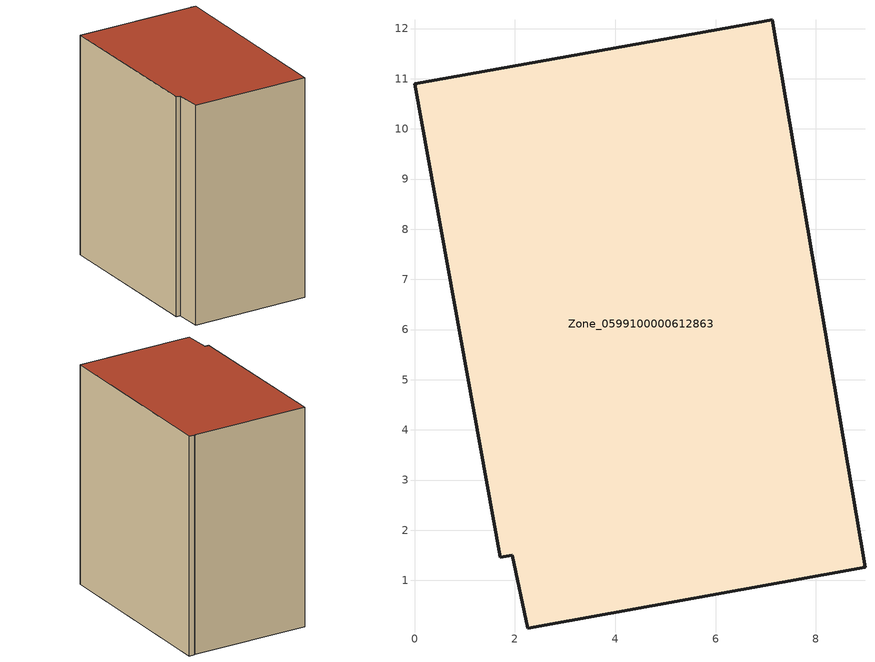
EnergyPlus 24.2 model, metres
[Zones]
Zone_0599100000612863
 floor ground (C_G): 0,10.9 6.75,12.1 6.81,12.11 7.13,12.17 8.98,1.26 2.25,0.05 1.94,1.5 1.71,1.46 z0
 wall outside (C_F): 6.75,12.1 0,10.9 1.71,1.46 1.94,1.5 2.25,0.05 8.98,1.26 7.13,12.17 6.81,12.11 6.75,12.1 z0:12.78
 roof outside (C_R): 2.25,0.05 8.98,1.26 7.13,12.17 6.81,12.11 6.75,12.1 0,10.9 1.71,1.46 1.94,1.5 z12.78
[BUILDING]
Pand.0599100000612863: North Axis=0; Terrain=City; Loads Convergence Tolerance Value=0.04; Temperature Convergence Tolerance Value=0.4; Solar Distribution=FullExterior; Maximum Number of Warmup Days=25; Minimum Number of Warmup Days=1
[Site:Location]
Rotterdam.The.Hague.AP_ZH_NLD Design_Conditions: Latitude=51.96; Longitude=4.45; Time Zone=1; Elevation=-4.5
[SITE:GROUNDTEMPERATURE:BUILDINGSURFACE]
18, 18, 18, 18, 18, 18, 18, 18, 18, 18, 18, 18
[MATERIAL] Thermal Absorptance=0.9; Solar Absorptance=0.7; Visible Absorptance=0.7
Name | Roughness | Thickness | Conductivity | Density | Specific Heat
G.TC.1946 | MediumSmooth | 0.15 | 1 | 540 | 1210
F.TC.1946 | Rough | 0.3 | 0.857143 | 1920 | 840
R.TC.1946 | MediumRough | 0.2 | 0.909091 | 1500 | 1000
[CONSTRUCTION]
C_G: G.TC.1946
C_F: F.TC.1946
C_R: R.TC.1946
[ZONE]
Zone_0599100000612863: Type=1; Multiplier=1; Ceiling Height=Autocalculate; Volume=Autocalculate; Floor Area=autocalculate; Part of Total Floor Area=Yes
[ZONEINFILTRATION:DESIGNFLOWRATE]
Infil_Zone_0599100000612863: Zone or ZoneList or Space or SpaceList=Zone_0599100000612863; Schedule=AlwaysOn; Design Flow Rate Calculation Method=Flow/Area; Flow Rate per Floor Area=0.003; Constant Term Coefficient=1; Temperature Term Coefficient=0; Velocity Term Coefficient=0; Velocity Squared Term Coefficient=0
[HVACTEMPLATE:ZONE:IDEALLOADSAIRSYSTEM]
Zone_0599100000612863: Maximum Heating Supply Air Temperature=50; Minimum Cooling Supply Air Temperature=13; Maximum Heating Supply Air Humidity Ratio=0.0156; Minimum Cooling Supply Air Humidity Ratio=0.0077; Heating Limit=NoLimit; Cooling Limit=NoLimit; Dehumidification Control Type=ConstantSensibleHeatRatio; Cooling Sensible Heat Ratio=0.7; Dehumidification Setpoint=60; Humidification Control Type=None; Humidification Setpoint=30; Outdoor Air Method=None; Outdoor Air Flow Rate per Person=0.00944; Outdoor Air Flow Rate per Zone Floor Area=0; Outdoor Air Flow Rate per Zone=0; Demand Controlled Ventilation Type=None; Outdoor Air Economizer Type=NoEconomizer; Heat Recovery Type=None; Sensible Heat Recovery Effectiveness=0.7; Latent Heat Recovery Effectiveness=0.65
[ZONECONTROL:THERMOSTAT]
ThermostatControl_Zone_0599100000612863: Zone or ZoneList=Zone_0599100000612863; Control Type Schedule=DualSetpointControlType; Control 1=Thermostat_Zone_0599100000612863; Temperature Difference Between Cutout And Setpoint=0
[THERMOSTATSETPOINT:DUALSETPOINT]
Thermostat_Zone_0599100000612863: Heating Setpoint Temperature Schedule=HeatingSetpoint_Zone_0599100000612863; Cooling Setpoint Temperature Schedule=CoolingSetpoint_Zone_0599100000612863
[SCHEDULE:COMPACT]
HeatingSetpoint_Zone_0599100000612863: Through: 12/31, For: AllDays, Until: 24:00, 21
CoolingSetpoint_Zone_0599100000612863: Through: 12/31, For: AllDays, Until: 24:00, 24
DualSetpointControlType: Through: 12/31, For: AllDays, Until: 24:00, 4
AlwaysOn: Through: 12/31, For: AllDays, Until: 24:00, 1
